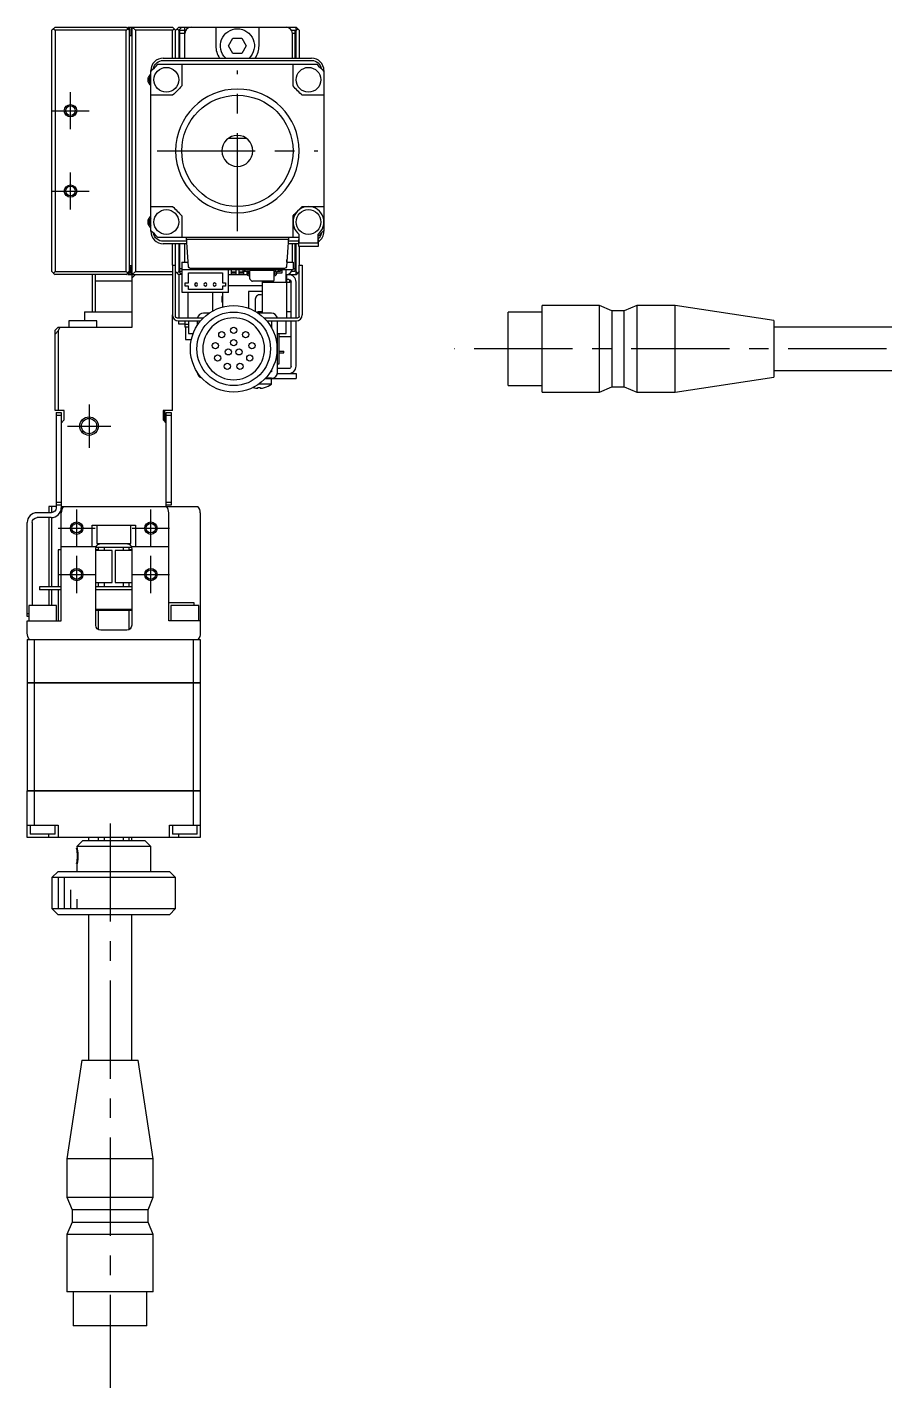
# Model space of a CAD drawing. Extents: x -1 to 654, y -8 to 390.
# Drawn here: x 347.1 to 485.9, y 82.7 to 302.7 of the extents above; entities that cross this region are included whole.
import ezdxf

# ---------------------------------------------------------------- set-up
doc = ezdxf.new("R2010")
doc.units = 0
doc.header["$LTSCALE"] = 0.5
doc.linetypes.add('CENTER', pattern=[50.8, 31.75, -6.35, 6.35, -6.35])
for name, color, linetype in [('MSM_CENTER', 1, 'CENTER'), ('MSM_CONTINUOUS', 7, 'CONTINUOUS'), ('MSM_NARROW', 5, 'CONTINUOUS')]:
    doc.layers.add(name, color=color, linetype=linetype)

msp = doc.modelspace()

# ---------------------------------------------------------------- linework, layer by layer
at = {"layer": 'MSM_CENTER'}
for p, q in [((381.14, 269.74), (381.14, 295.74)), ((354.14, 286.24), (354.14, 292.24)), ((351.14, 289.24), (357.14, 289.24)), ((368.14, 282.74), (394.14, 282.74)), ((354.14, 273.24), (354.14, 279.24)), ((351.14, 276.24), (357.14, 276.24)), ((562.33, 250.74), (416.23, 250.74)), ((357.14, 241.74), (357.14, 234.74)), ((353.64, 238.24), (360.64, 238.24)), ((355.14, 218.74), (355.14, 224.74)), ((367.14, 218.74), (367.14, 224.74)), ((352.14, 221.74), (358.14, 221.74)), ((364.14, 221.74), (370.14, 221.74)), ((355.14, 211.24), (355.14, 217.24)), ((367.14, 211.24), (367.14, 217.24)), ((352.14, 214.24), (358.14, 214.24)), ((364.14, 214.24), (370.14, 214.24)), ((360.54, 173.99), (360.54, 82.74))]:
    msp.add_line(p, q, dxfattribs=at)
at = {"layer": 'MSM_CONTINUOUS'}
for p, q in [((351.39, 302.49), (351.14, 302.24)), ((351.14, 263.24), (351.14, 302.24)), ((351.64, 302.74), (351.39, 302.49)), ((351.39, 302.49), (351.64, 302.24)), ((351.64, 302.74), (363.14, 302.74)), ((351.64, 302.24), (351.64, 263.24)), ((363.14, 302.24), (351.64, 302.24)), ((363.39, 302.49), (363.14, 302.74)), ((363.14, 302.24), (363.39, 302.49)), ((363.14, 263.24), (363.14, 302.24)), ((363.24, 302.64), (363.44, 302.64)), ((363.34, 302.64), (363.44, 302.74)), ((363.64, 302.24), (363.39, 302.49)), ((363.44, 302.74), (370.64, 302.74)), ((363.64, 302.24), (363.64, 263.24)), ((363.74, 301.64), (363.74, 302.34)), ((363.94, 302.74), (363.94, 301.34)), ((364.14, 254.24), (364.14, 302.74)), ((364.14, 302.74), (364.64, 302.24)), ((370.64, 302.24), (364.64, 302.24)), ((364.64, 302.24), (364.64, 263.24)), ((370.89, 302.49), (370.64, 302.74)), ((370.64, 302.24), (370.89, 302.49)), ((370.64, 297.74), (370.64, 302.24)), ((371.14, 302.24), (370.89, 302.49)), ((371.14, 302.24), (371.39, 302.49)), ((371.14, 297.74), (371.14, 302.24)), ((371.64, 302.74), (371.39, 302.49)), ((371.39, 302.49), (371.64, 302.24)), ((372.14, 302.74), (371.64, 302.24)), ((371.64, 302.74), (390.64, 302.74)), ((371.64, 302.24), (371.64, 297.74)), ((371.84, 297.74), (371.84, 302.24)), ((371.84, 302.24), (372.64, 302.24)), ((372.64, 301.74), (371.84, 301.74)), ((372.64, 301.74), (372.64, 302.74)), ((372.64, 297.74), (372.64, 301.74)), ((377.64, 302.74), (377.64, 299.74)), ((384.64, 299.74), (384.64, 302.74)), ((389.64, 302.54), (389.64, 302.74)), ((389.9, 302.24), (390.44, 302.24)), ((390.44, 301.74), (390.04, 301.74)), ((390.04, 297.74), (390.04, 301.74)), ((390.44, 302.24), (390.44, 297.74)), ((390.64, 297.74), (390.64, 302.74)), ((390.89, 302.49), (390.64, 302.74)), ((390.64, 302.24), (390.89, 302.49)), ((390.89, 302.49), (391.14, 302.24)), ((391.14, 302.24), (391.14, 297.74)), ((363.94, 301.34), (363.64, 301.34)), ((379.69, 299.74), (380.42, 300.99)), ((380.42, 298.49), (379.69, 299.74)), ((380.42, 300.99), (381.86, 300.99)), ((381.86, 300.99), (382.58, 299.74)), ((382.58, 299.74), (381.86, 298.49)), ((369.14, 297.74), (393.14, 297.74)), ((369.14, 297.36), (393.14, 297.36)), ((381.86, 298.49), (380.42, 298.49)), ((367.14, 269.74), (367.14, 295.74)), ((368.29, 296.74), (393.98, 296.74)), ((372.14, 296.74), (372.14, 293.24)), ((390.14, 293.24), (390.14, 296.74)), ((395.14, 295.74), (395.14, 269.74)), ((370.64, 291.74), (367.14, 291.74)), ((395.14, 291.74), (391.64, 291.74)), ((382.64, 284.74), (379.64, 284.74)), ((367.14, 273.74), (370.64, 273.74)), ((391.64, 273.74), (395.14, 273.74)), ((372.14, 272.24), (372.14, 268.74)), ((390.14, 268.74), (390.14, 272.24)), ((391.14, 268.74), (368.29, 268.74)), ((373.22, 264.02), (372.89, 268.74)), ((389.37, 268.44), (372.91, 268.44)), ((389.39, 268.74), (389.06, 264.02)), ((391.04, 268.44), (391.04, 267.34)), ((391.14, 268.44), (391.04, 268.44)), ((391.14, 267.84), (391.14, 269.24)), ((394.14, 269.24), (394.14, 267.84)), ((394.24, 268.44), (394.14, 268.44)), ((394.24, 267.34), (394.24, 268.44)), ((372.93, 268.12), (369.14, 268.12)), ((372.96, 267.74), (369.14, 267.74)), ((370.64, 264.24), (370.64, 267.74)), ((371.14, 264.24), (371.14, 267.74)), ((371.64, 267.74), (371.64, 263.24)), ((371.84, 263.24), (371.84, 267.74)), ((372.64, 264.74), (372.64, 267.74)), ((391.04, 267.74), (389.32, 267.74)), ((391.04, 268.12), (389.34, 268.12)), ((390.04, 264.74), (390.04, 267.74)), ((390.44, 267.74), (390.44, 263.24)), ((390.64, 262.74), (390.64, 267.74)), ((391.04, 267.34), (394.24, 267.34)), ((394.14, 267.84), (391.14, 267.84)), ((391.14, 267.34), (391.14, 264.24)), ((363.94, 264.14), (363.64, 264.14)), ((363.94, 262.74), (363.94, 264.14)), ((370.64, 264.24), (370.64, 256.24)), ((370.64, 264.24), (371.14, 264.24)), ((371.14, 255.94), (371.14, 264.24)), ((372.14, 264.74), (373.17, 264.74)), ((372.14, 264.74), (372.14, 263.54)), ((373.14, 265.16), (373.14, 264.74)), ((389.11, 264.74), (390.14, 264.74)), ((389.14, 264.74), (389.14, 265.16)), ((390.14, 264.74), (390.14, 263.54)), ((391.14, 255.94), (391.14, 264.24)), ((391.14, 264.24), (391.64, 264.24)), ((391.64, 264.24), (391.64, 256.24)), ((351.14, 263.24), (351.39, 262.99)), ((351.64, 263.24), (351.39, 262.99)), ((351.39, 262.99), (351.64, 262.74)), ((351.64, 263.24), (363.14, 263.24)), ((363.14, 262.74), (351.64, 262.74)), ((357.64, 262.74), (357.64, 256.74)), ((358.14, 262.74), (358.14, 256.74)), ((363.39, 262.99), (363.14, 263.24)), ((363.14, 262.74), (363.39, 262.99)), ((363.44, 262.84), (363.24, 262.84)), ((363.44, 262.74), (363.34, 262.84)), ((363.39, 262.99), (363.64, 263.24)), ((363.44, 262.74), (370.64, 262.74)), ((363.74, 263.14), (363.74, 263.84)), ((364.64, 263.24), (364.14, 262.74)), ((364.14, 262.24), (364.64, 262.74)), ((364.64, 263.24), (370.64, 263.24)), ((371.39, 262.99), (371.14, 263.24)), ((371.64, 263.24), (371.39, 262.99)), ((371.39, 262.99), (371.64, 262.74)), ((371.64, 263.24), (372.14, 262.74)), ((371.64, 262.74), (371.64, 255.74)), ((372.21, 262.74), (371.64, 262.74)), ((371.84, 263.74), (372.14, 263.74)), ((372.21, 263.24), (371.84, 263.24)), ((372.14, 263.54), (390.14, 263.54)), ((372.21, 259.84), (372.21, 263.54)), ((373.21, 263.04), (378.71, 263.04)), ((373.21, 261.39), (373.21, 263.04)), ((388.76, 263.74), (373.52, 263.74)), ((378.71, 263.04), (378.71, 261.39)), ((379.71, 259.84), (379.71, 263.54)), ((379.71, 262.74), (382.73, 262.74)), ((380.14, 263.54), (380.14, 262.74)), ((380.89, 263.11), (380.14, 263.11)), ((380.89, 262.99), (380.14, 262.99)), ((380.89, 263.54), (380.89, 262.74)), ((381.39, 263.54), (381.39, 262.74)), ((382.14, 263.11), (381.39, 263.11)), ((382.14, 262.99), (381.39, 262.99)), ((382.09, 263.31), (382.09, 263.54)), ((382.09, 263.31), (382.6, 263.31)), ((382.14, 263.31), (382.14, 262.74)), ((382.34, 263.31), (382.34, 263.54)), ((382.41, 263.31), (382.41, 263.54)), ((382.64, 263.54), (382.64, 263.54)), ((382.64, 263.3), (382.64, 262.74)), ((382.7, 263.11), (382.64, 263.11)), ((382.7, 262.99), (382.64, 262.99)), ((382.7, 263.21), (382.7, 262.88)), ((382.93, 262.88), (382.93, 263.21)), ((383.14, 263.11), (382.93, 263.11)), ((383.14, 262.99), (382.93, 262.99)), ((383.03, 262.78), (383.14, 262.78)), ((383.03, 262.55), (383.14, 262.55)), ((383.14, 262.08), (383.14, 263.34)), ((383.49, 261.69), (383.17, 262.01)), ((383.24, 263.44), (386.94, 263.44)), ((383.82, 263.54), (383.82, 263.44)), ((384.64, 263.54), (384.64, 263.44)), ((385.24, 263.54), (385.24, 263.44)), ((385.36, 263.54), (385.36, 263.44)), ((387.04, 263.34), (387.04, 261.76)), ((387.25, 262.99), (387.04, 262.99)), ((387.04, 262.78), (387.15, 262.78)), ((387.04, 262.55), (387.15, 262.55)), ((387.25, 262.88), (387.25, 263.21)), ((387.36, 263.54), (387.36, 263.46)), ((387.48, 263.21), (387.48, 262.88)), ((388.31, 262.99), (387.48, 262.99)), ((387.58, 263.31), (388.09, 263.31)), ((387.77, 263.54), (387.77, 263.31)), ((387.84, 263.54), (387.84, 263.31)), ((388.09, 263.54), (388.09, 263.31)), ((388.31, 263.54), (388.31, 262.99)), ((389.04, 261.54), (389.04, 263.54)), ((389.14, 262.74), (390.64, 262.74)), ((389.14, 255.74), (389.14, 262.74)), ((389.44, 261.94), (389.14, 261.94)), ((389.64, 262.74), (389.64, 262.94)), ((389.64, 261.44), (389.64, 261.89)), ((390.44, 263.24), (389.9, 263.24)), ((390.14, 263.74), (390.44, 263.74)), ((390.89, 262.99), (390.64, 263.24)), ((390.64, 262.74), (390.89, 262.99)), ((391.14, 263.24), (390.89, 262.99)), ((358.14, 261.74), (364.14, 261.74)), ((379.71, 259.84), (372.21, 259.84)), ((372.71, 260.89), (372.71, 261.39)), ((372.71, 261.39), (373.21, 261.39)), ((373.21, 260.89), (372.71, 260.89)), ((373.14, 259.84), (373.14, 255.74)), ((373.21, 260.34), (373.21, 260.89)), ((378.71, 260.34), (373.21, 260.34)), ((377.14, 256.86), (377.14, 259.84)), ((378.71, 261.39), (379.21, 261.39)), ((378.71, 260.89), (378.71, 260.34)), ((379.21, 260.89), (378.71, 260.89)), ((378.74, 259.84), (378.74, 257.5)), ((379.21, 261.39), (379.21, 260.89)), ((379.71, 260.99), (385.14, 260.99)), ((385.14, 259.99), (382.94, 259.99)), ((382.94, 259.99), (382.94, 257.32)), ((386.94, 261.66), (383.56, 261.66)), ((385.14, 261.66), (385.14, 256.49)), ((385.24, 261.66), (385.24, 261.54)), ((385.24, 261.54), (389.04, 261.54)), ((389.64, 261.44), (389.14, 261.44)), ((389.84, 255.74), (389.84, 261.54)), ((390.64, 255.74), (390.64, 261.54)), ((378.64, 259.19), (378.64, 258.29)), ((378.74, 259.19), (378.64, 259.19)), ((378.74, 258.81), (378.64, 258.81)), ((378.74, 258.66), (378.64, 258.66)), ((378.74, 258.29), (378.64, 258.29)), ((378.64, 257.48), (378.64, 257.49)), ((378.64, 257.49), (378.68, 257.49)), ((384.04, 258.74), (384.04, 256.8)), ((430.43, 243.74), (430.43, 257.74)), ((439.73, 257.74), (430.43, 257.74)), ((439.73, 243.74), (439.73, 257.74)), ((441.73, 256.89), (439.73, 257.74)), ((445.73, 257.74), (443.73, 256.89)), ((445.73, 257.74), (445.73, 243.74)), ((451.93, 257.74), (445.73, 257.74)), ((451.93, 243.74), (451.93, 257.74)), ((467.93, 255.31), (451.93, 257.74)), ((358.39, 255.24), (353.89, 255.24)), ((353.89, 255.24), (353.89, 254.24)), ((356.39, 256.74), (364.14, 256.74)), ((356.39, 256.74), (356.39, 255.24)), ((358.39, 254.24), (358.39, 255.24)), ((370.64, 240.74), (370.64, 256.24)), ((371.34, 255.74), (375.64, 255.74)), ((371.64, 254.74), (371.64, 255.24)), ((371.64, 255.24), (375.18, 255.24)), ((372.64, 255.24), (372.64, 254.24)), ((373.24, 255.24), (373.24, 253.24)), ((374.64, 255.24), (374.64, 254.51)), ((376.55, 256.49), (375.64, 256.49)), ((386.64, 256.49), (384.53, 256.49)), ((385.44, 255.74), (390.94, 255.74)), ((385.9, 255.24), (390.64, 255.24)), ((386.64, 255.24), (386.64, 254.17)), ((387.64, 246.99), (387.64, 255.24)), ((389.04, 253.24), (389.04, 255.24)), ((389.84, 256.74), (389.14, 256.74)), ((389.84, 247.94), (389.84, 255.24)), ((390.64, 247.94), (390.64, 255.24)), ((424.93, 244.79), (424.93, 256.69)), ((430.43, 256.69), (424.93, 256.69)), ((441.73, 256.89), (441.73, 244.59)), ((443.73, 256.89), (441.73, 256.89)), ((443.73, 244.59), (443.73, 256.89)), ((467.93, 255.31), (467.93, 246.17)), ((351.64, 253.74), (352.14, 254.24)), ((351.64, 240.74), (351.64, 253.74)), ((352.14, 253.63), (351.64, 253.13)), ((352.44, 254.24), (352.14, 253.63)), ((352.14, 254.24), (364.14, 254.24)), ((352.14, 253.63), (352.14, 240.74)), ((372.64, 254.74), (371.64, 254.74)), ((372.64, 254.74), (373.24, 254.74)), ((373.24, 254.24), (372.64, 254.24)), ((372.74, 254.24), (372.74, 252.24)), ((373.24, 253.24), (374, 253.24)), ((387.64, 253.24), (389.04, 253.24)), ((387.84, 253.24), (387.84, 248.24)), ((515.93, 254.24), (467.93, 254.24)), ((372.74, 252.24), (373.7, 252.24)), ((387.84, 252.74), (389.84, 252.74)), ((387.84, 250.36), (388.64, 250.36)), ((387.84, 250.11), (388.64, 250.11)), ((388.64, 250.11), (388.64, 250.36)), ((386.64, 246.99), (386.45, 246.99)), ((386.64, 247.31), (386.64, 246.99)), ((387.61, 246.74), (390.64, 246.74)), ((387.84, 248.24), (387.64, 248.24)), ((389.44, 247.54), (387.64, 247.54)), ((390.64, 246.74), (390.64, 245.94)), ((467.93, 247.24), (515.93, 247.24)), ((383.75, 244.47), (383.75, 244.47)), ((384.46, 244.47), (384.82, 244.47)), ((384.46, 244.35), (384.46, 244.47)), ((386.64, 245.04), (384.6, 245.04)), ((384.82, 244.47), (384.82, 244.35)), ((385.52, 244.47), (385.53, 244.47)), ((385.63, 245.94), (390.64, 245.94)), ((386.64, 245.99), (385.68, 245.99)), ((386.64, 245.04), (386.64, 245.94)), ((424.93, 244.79), (430.43, 244.79)), ((439.73, 243.74), (441.73, 244.59)), ((441.73, 244.59), (443.73, 244.59)), ((443.73, 244.59), (445.73, 243.74)), ((451.93, 243.74), (467.93, 246.17)), ((430.43, 243.74), (439.73, 243.74)), ((445.73, 243.74), (451.93, 243.74)), ((353.14, 240.74), (351.64, 240.74)), ((351.84, 240.44), (352.64, 240.44)), ((351.84, 240.44), (351.84, 225.04)), ((352.64, 239.94), (351.84, 239.94)), ((352.64, 240.44), (352.64, 225.04)), ((353.14, 239.24), (353.14, 240.74)), ((370.64, 240.74), (369.14, 240.74)), ((369.14, 240.74), (369.14, 239.24)), ((369.39, 238.99), (369.39, 240.74)), ((369.64, 240.44), (370.44, 240.44)), ((369.64, 225.24), (369.64, 240.44)), ((370.44, 239.94), (369.64, 239.94)), ((370.44, 240.44), (370.44, 225.44)), ((353.14, 239.24), (352.64, 238.74)), ((369.64, 238.74), (369.14, 239.24)), ((350.64, 225.24), (350.64, 224.24)), ((351.84, 225.24), (350.64, 225.24)), ((351.14, 224.25), (351.14, 225.24)), ((351.84, 225.94), (352.64, 225.94)), ((352.64, 225.44), (351.84, 225.44)), ((352.64, 225.24), (369.64, 225.24)), ((369.64, 225.94), (370.44, 225.94)), ((370.44, 225.44), (369.64, 225.44)), ((369.66, 225.24), (374.76, 225.24)), ((347.14, 207.44), (347.14, 222.64)), ((347.94, 222.64), (347.94, 209.24)), ((351.04, 224.24), (348.74, 224.24)), ((351.04, 223.44), (348.74, 223.44)), ((350.64, 223.44), (350.64, 212.24)), ((351.14, 212.24), (351.14, 223.44)), ((352.64, 206.74), (352.64, 224.24)), ((357.64, 222.24), (364.64, 222.24)), ((357.64, 218.74), (357.64, 222.24)), ((358.39, 222.24), (358.39, 219.24)), ((363.89, 219.24), (363.89, 222.24)), ((364.64, 222.24), (364.64, 218.74)), ((370.04, 206.74), (370.04, 224.24)), ((375.14, 224.24), (375.14, 204.74)), ((352.64, 218.24), (352.14, 218.24)), ((352.14, 218.24), (352.14, 212.24)), ((358.27, 218.74), (352.64, 218.74)), ((358.24, 206.04), (358.24, 218.44)), ((358.64, 218.24), (358.24, 218.24)), ((360.89, 218.14), (358.24, 218.14)), ((358.26, 218.64), (364.01, 218.64)), ((358.27, 218.74), (358.27, 218.65)), ((358.27, 218.65), (358.29, 218.73)), ((358.39, 219.24), (363.89, 219.24)), ((358.64, 218.64), (358.64, 218.14)), ((359.64, 218.14), (359.64, 218.64)), ((360.89, 212.94), (360.89, 218.14)), ((361.39, 218.14), (361.39, 212.94)), ((364.04, 218.14), (361.39, 218.14)), ((362.64, 218.64), (362.64, 218.14)), ((363.64, 218.14), (363.64, 218.64)), ((364.04, 218.24), (363.64, 218.24)), ((363.98, 218.73), (364.01, 218.65)), ((364.01, 218.74), (364.01, 218.65)), ((370.04, 218.74), (364.01, 218.74)), ((364.04, 218.44), (364.04, 206.04)), ((352.64, 212.24), (349.14, 212.24)), ((349.14, 212.24), (349.14, 211.74)), ((352.64, 211.74), (349.14, 211.74)), ((350.64, 211.74), (350.64, 209.24)), ((351.14, 209.24), (351.14, 211.74)), ((352.14, 211.74), (352.14, 206.74)), ((358.24, 212.94), (360.89, 212.94)), ((364.04, 212.24), (358.24, 212.24)), ((364.04, 211.74), (358.24, 211.74)), ((358.64, 212.94), (358.64, 212.24)), ((359.64, 212.24), (359.64, 212.94)), ((361.39, 212.94), (364.04, 212.94)), ((362.64, 212.94), (362.64, 212.24)), ((363.64, 212.24), (363.64, 212.94)), ((351.89, 209.24), (347.39, 209.24)), ((347.39, 209.24), (347.39, 206.74)), ((351.89, 206.74), (351.89, 209.24)), ((370.04, 209.74), (374.08, 209.74)), ((374.89, 209.24), (370.39, 209.24)), ((370.39, 209.24), (370.39, 206.74)), ((374.08, 209.74), (374.08, 209.24)), ((374.89, 206.74), (374.89, 209.24)), ((347.14, 207.94), (347.39, 207.94)), ((347.39, 207.44), (347.14, 207.44)), ((358.24, 208.64), (364.04, 208.64)), ((364.04, 208.44), (358.24, 208.44)), ((358.64, 208.44), (358.64, 205.35)), ((363.64, 205.35), (363.64, 208.44)), ((347.14, 204.74), (347.14, 206.74)), ((347.14, 206.74), (352.64, 206.74)), ((363.24, 205.24), (359.04, 205.24)), ((375.14, 206.74), (370.04, 206.74)), ((347.14, 203.74), (347.14, 196.75)), ((347.14, 203.74), (375.14, 203.74)), ((348.29, 203.74), (348.29, 196.75)), ((373.98, 203.74), (373.98, 196.75)), ((375.14, 203.74), (375.14, 196.75)), ((347.14, 196.75), (375.14, 196.75)), ((347.14, 196.74), (347.14, 179.25)), ((375.14, 196.74), (347.14, 196.74)), ((347.15, 196.74), (347.15, 196.75)), ((348.29, 196.74), (348.29, 179.25)), ((348.3, 196.74), (348.3, 196.75)), ((373.98, 196.74), (373.98, 196.75)), ((373.98, 196.74), (373.98, 179.25)), ((375.13, 196.74), (375.13, 196.75)), ((375.14, 196.74), (375.14, 179.25)), ((347.14, 179.25), (375.14, 179.25)), ((375.14, 179.24), (347.14, 179.24)), ((347.14, 171.74), (347.14, 179.24)), ((347.15, 179.24), (347.15, 179.25)), ((348.29, 179.24), (348.29, 173.74)), ((348.3, 179.24), (348.3, 179.25)), ((373.98, 179.24), (373.98, 179.25)), ((373.98, 179.24), (373.98, 173.74)), ((375.13, 179.24), (375.13, 179.25)), ((375.14, 179.24), (375.14, 171.74)), ((347.14, 173.74), (352.14, 173.74)), ((375.14, 171.74), (347.14, 171.74)), ((347.64, 173.74), (347.64, 172.24)), ((351.64, 172.24), (347.64, 172.24)), ((350.64, 171.74), (350.64, 172.24)), ((351.64, 172.24), (351.64, 173.74)), ((352.14, 173.74), (352.14, 171.74)), ((357.04, 171.74), (357.04, 171.24)), ((358.64, 171.74), (358.64, 171.24)), ((359.64, 171.24), (359.64, 171.74)), ((362.64, 171.74), (362.64, 171.24)), ((363.64, 171.24), (363.64, 171.74)), ((364.04, 171.24), (364.04, 171.74)), ((370.14, 173.74), (375.14, 173.74)), ((370.14, 171.74), (370.14, 173.74)), ((370.64, 173.74), (370.64, 172.24)), ((374.64, 172.24), (370.64, 172.24)), ((371.64, 171.74), (371.64, 172.24)), ((374.64, 172.24), (374.64, 173.74)), ((355.14, 170.24), (356.14, 171.24)), ((367.14, 170.24), (355.14, 170.24)), ((356.14, 171.24), (366.14, 171.24)), ((366.14, 171.24), (367.14, 170.24)), ((367.14, 166.24), (367.14, 170.24)), ((355.14, 167.24), (355.14, 166.24)), ((352.14, 166.24), (351.14, 165.24)), ((371.14, 165.24), (351.14, 165.24)), ((351.14, 165.24), (351.14, 160.24)), ((352.14, 166.24), (370.14, 166.24)), ((371.14, 165.24), (370.14, 166.24)), ((371.14, 160.24), (371.14, 165.24)), ((351.14, 160.24), (371.14, 160.24)), ((351.14, 160.24), (352.14, 159.24)), ((370.14, 159.24), (352.14, 159.24)), ((357.04, 159.24), (357.04, 135.74)), ((364.04, 135.74), (364.04, 159.24)), ((370.14, 159.24), (371.14, 160.24)), ((355.97, 135.74), (353.54, 119.74)), ((355.97, 135.74), (365.11, 135.74)), ((367.54, 119.74), (365.11, 135.74)), ((367.54, 119.74), (353.54, 119.74)), ((353.54, 119.74), (353.54, 113.54)), ((367.54, 113.54), (367.54, 119.74)), ((353.54, 113.54), (367.54, 113.54)), ((353.54, 113.54), (354.39, 111.54)), ((366.69, 111.54), (367.54, 113.54)), ((366.69, 111.54), (354.39, 111.54)), ((354.39, 111.54), (354.39, 109.54)), ((366.69, 109.54), (366.69, 111.54)), ((354.39, 109.54), (353.54, 107.54)), ((354.39, 109.54), (366.69, 109.54)), ((367.54, 107.54), (366.69, 109.54)), ((367.54, 107.54), (353.54, 107.54)), ((353.54, 107.54), (353.54, 98.24)), ((367.54, 98.24), (367.54, 107.54)), ((367.54, 98.24), (353.54, 98.24)), ((354.59, 98.24), (354.59, 92.74)), ((366.49, 92.74), (366.49, 98.24)), ((366.49, 92.74), (354.59, 92.74))]:
    msp.add_line(p, q, dxfattribs=at)
at = {"layer": 'MSM_CONTINUOUS', "extrusion": (0, 0, -1)}
for p, q in [((358.29, 218.73), (358.3, 218.75)), ((358.3, 218.75), (358.31, 218.77)), ((358.31, 218.77), (358.32, 218.8)), ((358.32, 218.8), (358.34, 218.82)), ((358.34, 218.82), (358.35, 218.85)), ((358.35, 218.85), (358.37, 218.88)), ((358.37, 218.88), (358.39, 218.91)), ((358.39, 218.91), (358.41, 218.94)), ((358.41, 218.94), (358.44, 218.97)), ((358.44, 218.97), (358.46, 219)), ((358.46, 219), (358.5, 219.03)), ((358.5, 219.03), (358.54, 219.07)), ((358.54, 219.07), (358.58, 219.1)), ((358.58, 219.1), (358.63, 219.13)), ((358.63, 219.13), (358.67, 219.15)), ((358.67, 219.15), (358.72, 219.17)), ((358.72, 219.17), (358.77, 219.19)), ((358.77, 219.19), (358.82, 219.21)), ((358.82, 219.21), (358.87, 219.22)), ((358.87, 219.22), (358.91, 219.23)), ((358.91, 219.23), (358.95, 219.24)), ((358.95, 219.24), (358.99, 219.24)), ((358.99, 219.24), (359.04, 219.24)), ((363.24, 219.24), (363.29, 219.24)), ((363.29, 219.24), (363.34, 219.23)), ((363.34, 219.23), (363.4, 219.22)), ((363.4, 219.22), (363.45, 219.21)), ((363.45, 219.21), (363.5, 219.2)), ((363.5, 219.2), (363.54, 219.18)), ((363.54, 219.18), (363.59, 219.16)), ((363.59, 219.16), (363.64, 219.13)), ((363.64, 219.13), (363.69, 219.1)), ((363.69, 219.1), (363.72, 219.08)), ((363.72, 219.08), (363.75, 219.05)), ((363.75, 219.05), (363.78, 219.02)), ((363.78, 219.02), (363.81, 218.99)), ((363.81, 218.99), (363.84, 218.97)), ((363.84, 218.97), (363.86, 218.94)), ((363.86, 218.94), (363.89, 218.9)), ((363.89, 218.9), (363.91, 218.87)), ((363.91, 218.87), (363.93, 218.84)), ((363.93, 218.84), (363.95, 218.8)), ((363.95, 218.8), (363.97, 218.77)), ((363.97, 218.77), (363.98, 218.74)), ((363.98, 218.74), (363.98, 218.73))]:
    msp.add_line(p, q, dxfattribs=at)
at = {"layer": 'MSM_CONTINUOUS'}
for centre, radius in [((369.64, 294.24), 2), ((392.64, 294.24), 2), ((381.14, 282.74), 9), ((354.14, 289.24), 0.783), ((354.14, 276.24), 0.783), ((369.64, 271.24), 2), ((392.64, 271.24), 2), ((380.54, 250.74), 7), ((380.54, 250.74), 5.95), ((378.61, 253.04), 0.5), ((380.54, 253.74), 0.5), ((382.47, 253.04), 0.5), ((377.58, 251.26), 0.5), ((380.54, 251.74), 0.5), ((383.49, 251.26), 0.5), ((377.94, 249.24), 0.5), ((379.67, 250.24), 0.5), ((381.4, 250.24), 0.5), ((383.14, 249.24), 0.5), ((379.51, 247.92), 0.5), ((381.56, 247.92), 0.5), ((357.14, 238.24), 1.23), ((355.14, 221.74), 0.783), ((367.14, 221.74), 0.783), ((355.14, 214.24), 0.783), ((367.14, 214.24), 0.783)]:
    msp.add_circle(centre, radius, dxfattribs=at)
at = {"layer": 'MSM_CONTINUOUS', "extrusion": (0, 0, -1)}
for centre, radius in [((-381.14, 282.74), 10), ((-381.14, 282.74), 2.5), ((-374.46, 261.14), 0.25), ((-375.96, 261.14), 0.25), ((-377.46, 261.14), 0.25), ((-380.54, 250.74), 5)]:
    msp.add_circle(centre, radius, dxfattribs=at)
at = {"layer": 'MSM_CONTINUOUS'}
for centre, radius, start, end in [((363.44, 302.34), 0.3, 0, 90), ((363.44, 301.64), 0.3, 311.8103, 0), ((373.64, 301.74), 1, 90, 180), ((389.04, 301.74), 1, 0, 90), ((381.14, 299.74), 3.5, 180, 214.8499), ((381.14, 299.74), 3.5, 325.1501, 0), ((369.14, 295.74), 2, 90, 180), ((393.14, 295.74), 2, 0, 90), ((367.64, 294.24), 0.783, 129.6549, 230.3451), ((392.64, 271.24), 2.5, 306.8699, 233.1301), ((367.64, 271.24), 0.783, 129.6549, 230.3451), ((369.14, 269.74), 2, 180, 270), ((393.14, 269.74), 2, 303.367, 0), ((363.44, 263.84), 0.3, 0, 48.1897), ((363.44, 263.14), 0.3, 270, 0), ((382.6, 263.21), 0.33, 0, 90), ((383.03, 262.88), 0.33, 180, 270), ((383.24, 263.34), 0.1, 90, 180), ((383.24, 262.08), 0.1, 180, 225), ((386.94, 263.34), 0.1, 0, 90), ((387.15, 262.88), 0.33, 270, 0), ((387.58, 263.21), 0.33, 90, 180), ((389.04, 263.74), 1, 270, 348.463), ((389.44, 261.54), 1.2, 0, 90), ((383.56, 261.76), 0.1, 225, 270), ((386.94, 261.76), 0.1, 270, 0), ((384.79, 258.74), 0.75, 62.1818, 180), ((371.64, 256.24), 1, 180, 270), ((375.64, 255.49), 1, 90, 165.5225), ((384.79, 254.74), 2, 79.9213, 105.3266), ((386.64, 255.49), 1, 14.4775, 90), ((390.64, 256.24), 1, 270, 0), ((375.64, 246.99), 1, 180, 253.869), ((386.64, 246.99), 1, 270, 0), ((389.44, 247.94), 1.2, 270, 0), ((384.64, 247.54), 3.2, 252.6257, 253.8775), ((384.64, 247.54), 3.19, 253.8933, 266.7703), ((384.64, 247.54), 3.19, 273.2297, 286.1067), ((384.64, 247.54), 3.2, 286.1225, 308.6822), ((351.04, 225.04), 1.6, 270, 0), ((354.14, 224.24), 1.5, 138.1897, 180), ((368.54, 224.24), 1.5, 0, 41.8103), ((373.64, 224.24), 1.5, 0, 41.8103), ((348.74, 222.64), 1.6, 90, 180), ((349.27, 168.74), 6, 347.976, 12.024)]:
    msp.add_arc(centre, radius, start, end, dxfattribs=at)
at = {"layer": 'MSM_CONTINUOUS', "extrusion": (0, 0, -1)}
for centre, radius, start, end in [((-381.14, 299.74), 2.75, 313.3418, 226.6582), ((-369.14, 295.74), 1.62, 9.7265, 90), ((-393.14, 295.74), 1.62, 90, 170.2735), ((-381.14, 282.74), 19, 42.5369, 47.4631), ((-381.14, 282.74), 19, 132.5369, 137.4631), ((-357.97, 305.9), 19, 221.7998, 228.2002), ((-404.3, 305.9), 19, 311.7998, 318.2002), ((-357.97, 259.58), 19, 131.7998, 138.2002), ((-404.3, 259.58), 19, 41.7998, 48.2002), ((-381.14, 282.74), 19, 312.5369, 317.4631), ((-369.14, 269.74), 1.62, 270, 350.2735), ((-381.14, 282.74), 19, 222.5369, 226.8264), ((-393.14, 269.74), 1.62, 189.7265, 231.8273), ((-373.52, 264.04), 0.3, 270, 356), ((-388.76, 264.04), 0.3, 184, 270), ((-382.6, 263.21), 0.1, 90, 180), ((-383.03, 262.88), 0.1, 270, 0), ((-387.15, 262.88), 0.1, 180, 270), ((-387.58, 263.21), 0.1, 0, 90), ((-389.44, 261.54), 0.4, 90, 180), ((-371.34, 255.94), 0.2, 270, 0), ((-390.94, 255.94), 0.2, 180, 270), ((-389.44, 247.94), 0.4, 180, 270), ((-351.04, 225.04), 0.8, 180, 270), ((-348.74, 222.64), 0.8, 0, 90), ((-359.04, 218.44), 0.8, 0, 15.1266), ((-363.24, 218.44), 0.8, 164.8734, 180), ((-348.64, 204.74), 1.5, 318.1897, 0), ((-359.04, 206.04), 0.8, 270, 0), ((-363.24, 206.04), 0.8, 180, 270), ((-373.64, 204.74), 1.5, 180, 221.8103)]:
    msp.add_arc(centre, radius, start, end, dxfattribs=at)
at = {"layer": 'MSM_NARROW'}
for p, q in [((355.19, 167.48), (355.14, 167.24)), ((352.14, 165.24), (352.14, 160.24)), ((353.14, 165.24), (353.14, 160.24)), ((354.14, 163.24), (354.14, 160.24)), ((355.14, 161.74), (355.14, 160.24))]:
    msp.add_line(p, q, dxfattribs=at)
for centre, radius in [((354.14, 289.24), 1), ((354.14, 276.24), 1), ((357.14, 238.24), 1.5), ((355.14, 221.74), 1), ((367.14, 221.74), 1), ((355.14, 214.24), 1), ((367.14, 214.24), 1)]:
    msp.add_circle(centre, radius, dxfattribs=at)
for centre, start, end in [((367.64, 294.24), 119.9999, 240.0001), ((367.64, 294.24), 120, 240), ((367.64, 271.24), 119.9999, 240.0001), ((367.64, 271.24), 120, 240)]:
    msp.add_arc(centre, 1, start, end, dxfattribs=at)
at = {"layer": 'MSM_NARROW', "extrusion": (0, 0, -1)}
msp.add_arc((-349.35, 168.74), 5.98, 165.4984, 192.2136, dxfattribs=at)

doc.saveas('drawing.dxf')
